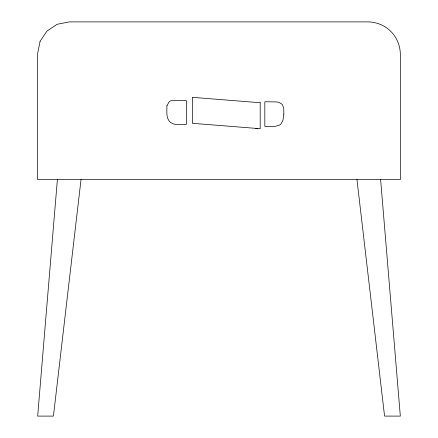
<?xml version="1.0" encoding="UTF-8"?>
<svg xmlns="http://www.w3.org/2000/svg" width="438" height="438" viewBox="0 0 438 438"><rect width="100%" height="100%" fill="white"/><g stroke="black" fill="none" stroke-linecap="round" stroke-linejoin="round"><path stroke-width="0.66" d="M57.378 179.58L37.668 416.1L53.436 416.1L81.03 179.58M255.803 128.52L257.856 128.52M356.97 179.58L384.564 416.1L400.332 416.1L380.622 179.58M283.829 114.061L282.975 120.33L280.961 123.866A7.326 7.326 0 0 1 279.176 125.252L275.256 126.325L264.831 126.358L264.831 101.758L276.969 101.944L279.176 102.497L281.459 103.817A6.192 6.192 0 0 1 282.669 105.235L283.736 108.421L283.829 114.061M40.066 41.369L37.668 53.436L37.668 179.58L400.332 179.58L400.332 53.436C399.604 36.004 386.228 22.628 368.796 21.9L69.204 21.9L57.137 24.298L46.904 31.136L40.066 41.369M167.009 105.602L166.894 106.029C167.113 110.83 165.892 116.481 168.937 120.718A8.382 8.382 0 0 0 170.771 122.558L173.174 123.817L175.353 124.387L186.369 124.387L186.369 100.62L170.94 100.729A5.667 5.667 0 0 0 169.013 101.994L167.009 105.602M260.21 102.733L192.331 97.329L192.331 123.302L260.21 128.706L260.21 102.733"/></g></svg>
